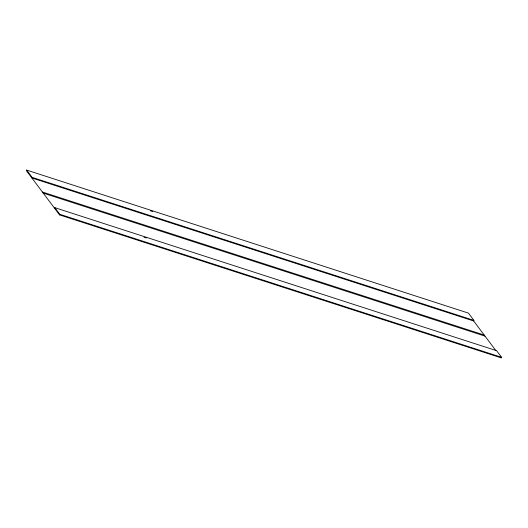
<?xml version="1.0" encoding="UTF-8"?>
<svg xmlns="http://www.w3.org/2000/svg" width="528" height="528" viewBox="0 0 528 528"><rect width="100%" height="100%" fill="white"/><g stroke="black" fill="none" stroke-linecap="round" stroke-linejoin="round"><path stroke-width="0.79" d="M495.878 350.618L473.662 320.984L473.906 320.397L468.448 313.111L26.651 170.082L26.4 170.669L59.552 214.889L501.349 357.918L501.6 357.331L496.617 350.691L54.82 207.656L54.569 208.25M26.651 170.082L32.109 177.362L31.858 177.956L473.662 320.984M59.552 214.889L59.803 214.302L54.82 207.656M150.388 210.811L152.737 211.57M32.109 177.362L473.906 320.397M42.405 192.02L484.209 335.049M43.217 193.103L485.014 336.131M144.032 237.211L146.381 237.97M59.803 214.302L501.6 357.331"/></g></svg>
